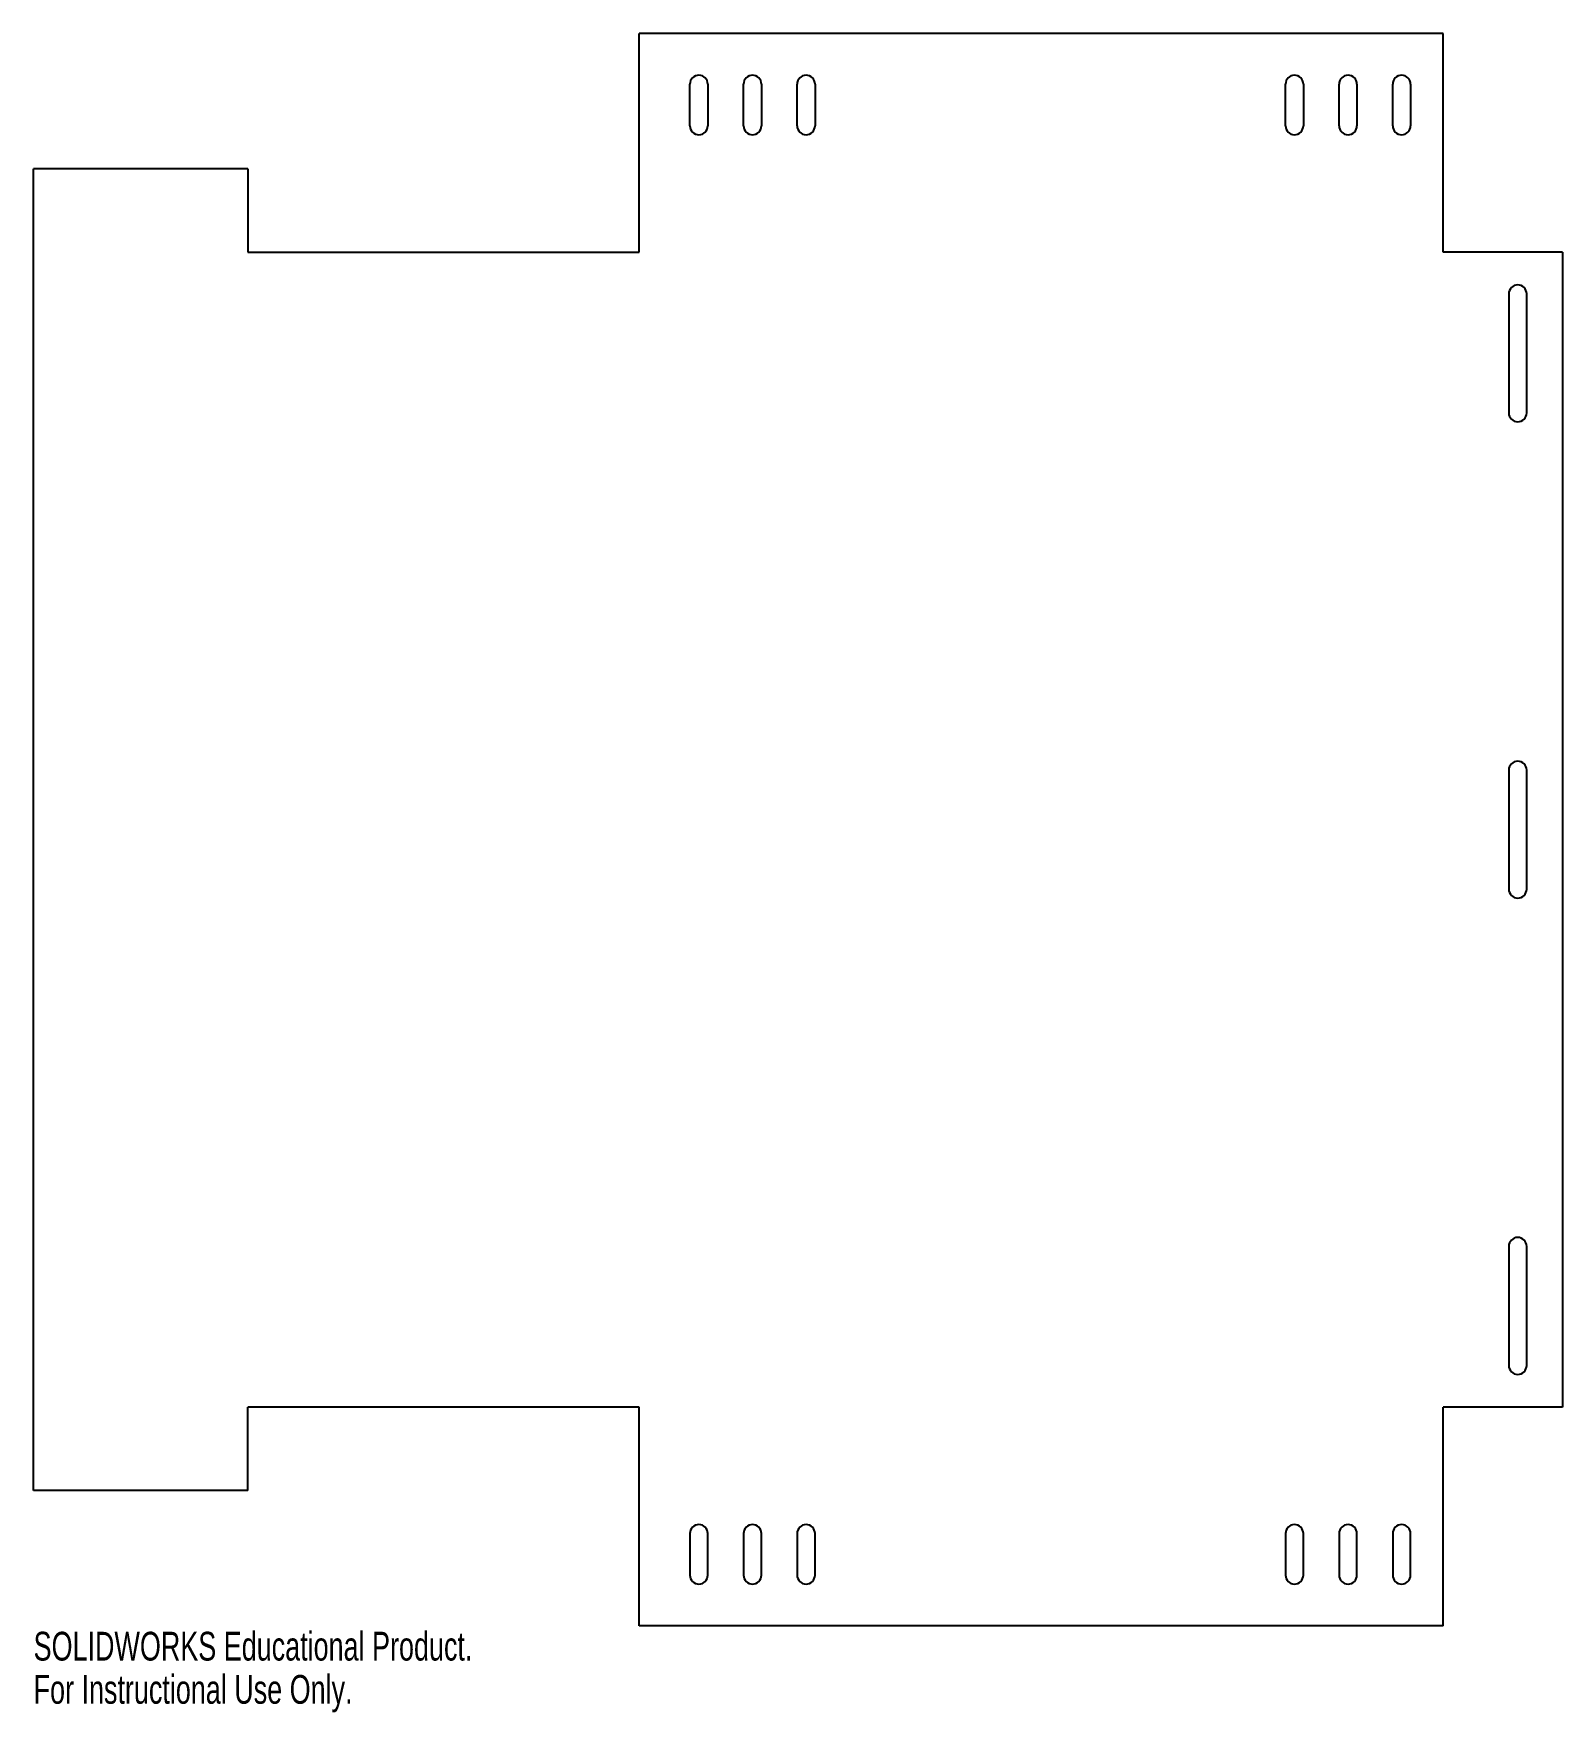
# Model space of a CAD drawing. Header units: millimetres. Extents: x -137 to 120, y -148 to 134.
import ezdxf

# ---------------------------------------------------------------- set-up
doc = ezdxf.new("R2010")
doc.units = ezdxf.units.MM
doc.styles.add('SLDTEXTSTYLE0', font='TXT', dxfattribs={"width": 0.7})

msp = doc.modelspace()

# ---------------------------------------------------------------- linework, layer by layer
at = {"color": 7, "linetype": 'Continuous', "lineweight": 25}
for p, q in [((-35, 97), (-35, 133.71)), ((100, 133.71), (-35, 133.71)), ((100, 97), (100, 133.71)), ((-26.5, 118.22), (-26.5, 125.22)), ((-23.5, 125.22), (-23.5, 118.22)), ((-17.5, 118.22), (-17.5, 125.22)), ((-14.5, 125.22), (-14.5, 118.22)), ((-8.5, 118.22), (-8.5, 125.22)), ((-5.5, 125.22), (-5.5, 118.22)), ((73.5, 118.22), (73.5, 125.22)), ((76.5, 125.22), (76.5, 118.22)), ((82.5, 118.22), (82.5, 125.22)), ((85.5, 125.22), (85.5, 118.22)), ((91.5, 118.22), (91.5, 125.22)), ((94.5, 125.22), (94.5, 118.22)), ((-136.71, -111), (-136.71, 111)), ((-100.71, 111), (-136.71, 111)), ((-100.71, 111), (-100.71, 97)), ((-100.71, 97), (-35, 97)), ((120, 97), (100, 97)), ((120, 97), (120, -97)), ((111, 90), (111, 70)), ((114, 70), (114, 90)), ((111, 10), (111, -10)), ((114, -10), (114, 10)), ((111, -70), (111, -90)), ((114, -90), (114, -70)), ((-35, -97), (-100.71, -97)), ((-100.71, -111), (-100.71, -97)), ((-35, -133.71), (-35, -97)), ((120, -97), (100, -97)), ((100, -133.71), (100, -97)), ((-100.71, -111), (-136.71, -111)), ((-26.5, -118.22), (-26.5, -125.22)), ((-23.5, -125.22), (-23.5, -118.22)), ((-17.5, -118.22), (-17.5, -125.22)), ((-14.5, -125.22), (-14.5, -118.22)), ((-8.5, -118.22), (-8.5, -125.22)), ((-5.5, -125.22), (-5.5, -118.22)), ((73.5, -118.22), (73.5, -125.22)), ((76.5, -125.22), (76.5, -118.22)), ((82.5, -118.22), (82.5, -125.22)), ((85.5, -125.22), (85.5, -118.22)), ((91.5, -118.22), (91.5, -125.22)), ((94.5, -125.22), (94.5, -118.22)), ((100, -133.71), (-35, -133.71))]:
    msp.add_line(p, q, dxfattribs=at)
for centre, start, end in [((-25, 125.22), 0, 180), ((-16, 125.22), 0, 180), ((-7, 125.22), 0, 180), ((75, 125.22), 0, 180), ((84, 125.22), 0, 180), ((93, 125.22), 0, 180), ((-25, 118.22), 180, 0), ((-16, 118.22), 180, 0), ((-7, 118.22), 180, 0), ((75, 118.22), 180, 0), ((84, 118.22), 180, 0), ((93, 118.22), 180, 0), ((112.5, 90), 0, 180), ((112.5, 70), 180, 0), ((112.5, 10), 0, 180), ((112.5, -10), 180, 0), ((112.5, -70), 0, 180), ((112.5, -90), 180, 0), ((-25, -118.22), 0, 180), ((-16, -118.22), 0, 180), ((-7, -118.22), 0, 180), ((75, -118.22), 0, 180), ((84, -118.22), 0, 180), ((93, -118.22), 0, 180), ((-25, -125.22), 180, 0), ((-16, -125.22), 180, 0), ((-7, -125.22), 180, 0), ((75, -125.22), 180, 0), ((84, -125.22), 180, 0), ((93, -125.22), 180, 0)]:
    msp.add_arc(centre, 1.5, start, end, dxfattribs=at)

# ---------------------------------------------------------------- texts
at = {"color": 7, "linetype": 'Continuous', "char_height": 4.8336, "attachment_point": 1, "style": 'SLDTEXTSTYLE0'}
for s, insert in [('SOLIDWORKS Educational Product.', (-136.71, -134.73)), ('For Instructional Use Only.', (-136.71, -141.98))]:
    msp.add_mtext(s, dxfattribs=dict(at, insert=insert))

doc.saveas('drawing.dxf')
